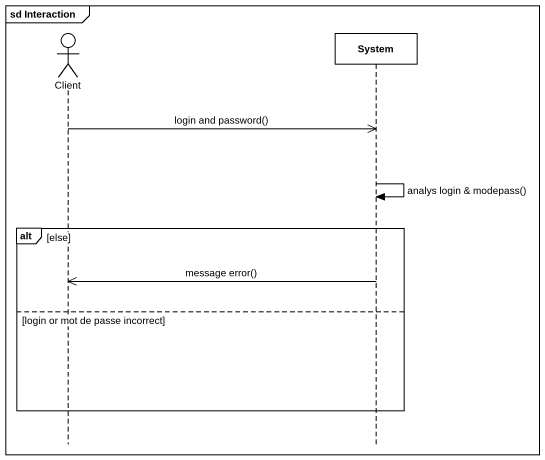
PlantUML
@startuml
mainframe sd Interaction
hide footbox
actor Client
participant System

Client ->> System : login and password()
System -> System : analys login & modepass()
alt else
  System ->> Client : message error()
else login or mot de passe incorrect
end
@enduml
